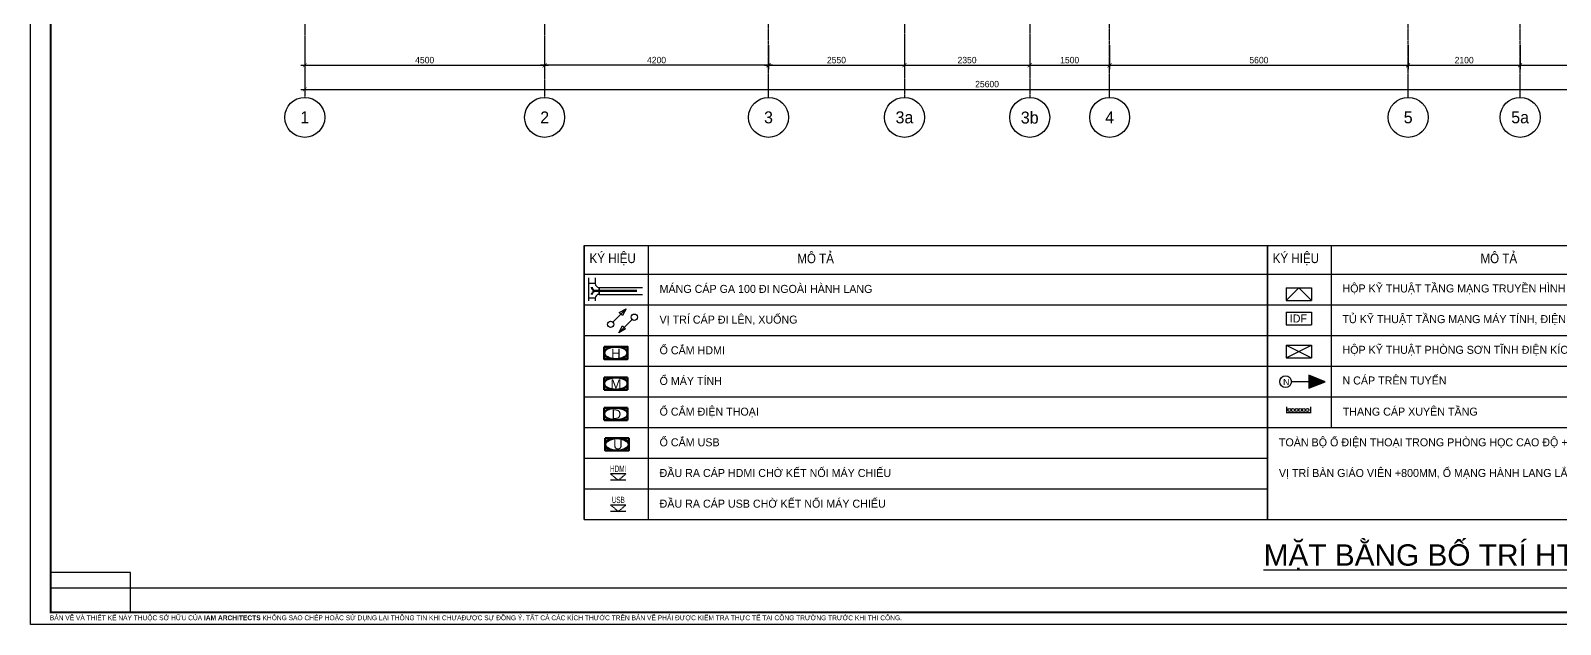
# Model space of a CAD drawing. Header units: inches. Extents: x 1721084 to 1854744, y 225101 to 488646.
# Drawn here: x 1721084 to 1749783, y 225101 to 236226 of the extents above; entities that cross this region are included whole.
import ezdxf
from ezdxf.enums import TextEntityAlignment as Align

# ---------------------------------------------------------------- set-up
doc = ezdxf.new("R2010")
doc.units = ezdxf.units.IN
doc.header["$MEASUREMENT"] = 0
for name, pattern in [('DASHED', [19.05, 12.7, -6.35]), ('X-PL-T5$0$X-GRID-TYPICAL$0$CENTER2', [1.125, 0.75, -0.125, 0.125, -0.125]), ('XR-EX-P-03$0$HIDDEN', [9.525, 6.35, -3.175])]:
    doc.linetypes.add(name, pattern=pattern)
for name, color, linetype in [('0-Khungten', 255, 'Continuous'), ('3', 50, 'Continuous'), ('A-ANNO-DIM 100', 252, 'Continuous'), ('Duong Day', 1, 'Continuous'), ('I.A.M TITLEBLOCK - A2 -H$0$A-TBLK-TEXT', 250, 'Continuous'), ('mang', 5, 'Continuous'), ('PCCC', 11, 'Continuous'), ('PN', 2, 'Continuous'), ('SYMBOL', 1, 'Continuous'), ('TBD', 2, 'Continuous'), ('TEXT', 9, 'Continuous'), ('X-PL-T5$0$A-XREF', 250, 'Continuous'), ('X-PL-T5$0$X-GRID-TYPICAL$0$A-ANNO-DIM 75', 250, 'Continuous'), ('X-PL-T5$0$X-GRID-TYPICAL$0$A-GRID', 250, 'X-PL-T5$0$X-GRID-TYPICAL$0$CENTER2'), ('X-PL-T5$0$X-GRID-TYPICAL$0$A-GRID-SYMB', 250, 'Continuous'), ('Xref$0$noi that13-5-2008$0$ID-FURN-ROOM-N', 6, 'Continuous')]:
    doc.layers.add(name, color=color, linetype=linetype)
for name, color, linetype, lineweight in [('TTLL', 252, 'DASHED', 50), ('XR-EX-P-03$0$OAP040__', 4, 'Continuous', 25), ('XR-EX-P-03$0$OAP6444_COM_E', 30, 'Continuous', 25)]:
    doc.layers.add(name, color=color, linetype=linetype, lineweight=lineweight)
doc.styles.add('ARIAL', font='arial.ttf')
doc.styles.add('I.A.M TITLEBLOCK - A2 -H$0$TITLE BLOCK', font='arial.ttf')
doc.styles.add('TEXT1', font='vharial.ttf', dxfattribs={"width": 0.85, "height": 200})
doc.styles.add('VNCC-text khungdam', font='vhblack.ttf')
doc.styles.add('VNCC-VnAvantH', font='vhavan.ttf')
doc.styles.add('X-PL-T5$0$X-GRID-TYPICAL$0$HDUNGARC', font='vn_vni.shx')
doc.styles.add('X-PL-T5$0$X-GRID-TYPICAL$0$SYMBTEXT', font='VAVON_.TTF')
doc.styles.add('XR-EX-P-03$0$Standard', font='arial.ttf')
doc.styles.add('XR-EX-P-03$0$Vn-Vni', font='vn_vni.shx', dxfattribs={"width": 0.75})
doc.styles.add('Xref$0$noi that13-5-2008$0$Arial', font='arial.ttf')
doc.dimstyles.new('X-PL-T5$0$X-GRID-TYPICAL$0$DIM-75', dxfattribs={"dimscale": 75, "dimtxt": 1.6, "dimasz": 1, "dimexe": 1, "dimexo": 1, "dimgap": 0.5, "dimtad": 1, "dimdec": 0, "dimzin": 0, "dimdsep": 46, "dimtxsty": 'X-PL-T5$0$X-GRID-TYPICAL$0$HDUNGARC', "dimblk": 'X-PL-T5$0$X-GRID-TYPICAL$0$_ArchTick', "dimcen": 2, "dimdle": 1, "dimclrd": 256, "dimclre": 9, "dimclrt": 3, "dimadec": 0, "dimazin": 0, "dimtfac": 1, "dimtdec": 0, "dimtix": 1, "dimtmove": 2, "dimatfit": 2, "dimfxl": 1, "dimtolj": 1, "dimtzin": 0, "dimarcsym": 2})

# ---------------------------------------------------------------- blocks, each defined once
blk = doc.blocks.new('X-PL-T5$0$X-GRID-TYPICAL$0$SYMB-GRID')
blk.add_circle((0, 0), 5)
at = {"color": 2, "style": 'X-PL-T5$0$X-GRID-TYPICAL$0$SYMBTEXT', "flags": 4}
blk.add_attdef('NUM', text='', height=3, dxfattribs=at).set_placement((0, 0), align=Align.MIDDLE)
blk = doc.blocks.new('X-PL-T5$0$X-GRID-TYPICAL$0$_ArchTick')
at = {"color": 0, "linetype": 'ByBlock', "const_width": 0.15}
blk.add_lwpolyline([(-0.5, -0.48), (0.5, 0.52)], dxfattribs=at)
blk = doc.blocks.new('*D528')
at = {"layer": 'Defpoints', "color": 0, "transparency": 16777216}
for p in [(0, -2600), (4500, -2600), (4500, -3050)]:
    blk.add_point(p, dxfattribs=at)
at = {"layer": 'X-PL-T5$0$X-GRID-TYPICAL$0$A-ANNO-DIM 75', "color": 9, "lineweight": -2, "transparency": 16777216}
for p, q in [((0, -2675), (0, -3125)), ((4500, -2675), (4500, -3125))]:
    blk.add_line(p, q, dxfattribs=at)
at = {"layer": 'X-PL-T5$0$X-GRID-TYPICAL$0$A-ANNO-DIM 75', "lineweight": -2, "transparency": 16777216}
blk.add_line((-75, -3050), (4575, -3050), dxfattribs=at)
at = {"layer": 'X-PL-T5$0$X-GRID-TYPICAL$0$A-ANNO-DIM 75', "lineweight": -2, "transparency": 16777216, "xscale": 75, "yscale": 75, "zscale": 75, "rotation": 180}
blk.add_blockref('X-PL-T5$0$X-GRID-TYPICAL$0$_ArchTick', (0, -3050), dxfattribs=at)
at = {"layer": 'X-PL-T5$0$X-GRID-TYPICAL$0$A-ANNO-DIM 75', "lineweight": -2, "transparency": 16777216, "xscale": 75, "yscale": 75, "zscale": 75}
blk.add_blockref('X-PL-T5$0$X-GRID-TYPICAL$0$_ArchTick', (4500, -3050), dxfattribs=at)
at = {"layer": 'X-PL-T5$0$X-GRID-TYPICAL$0$A-ANNO-DIM 75', "color": 3, "transparency": 16777216, "insert": (2250, -2952.5), "char_height": 120, "attachment_point": 5, "style": 'X-PL-T5$0$X-GRID-TYPICAL$0$HDUNGARC'}
blk.add_mtext('\\A1;4500', dxfattribs=at)
blk = doc.blocks.new('*D529')
at = {"layer": 'Defpoints', "color": 0, "transparency": 16777216}
for p in [(8700, -2600), (11250, -2600), (11250, -3050)]:
    blk.add_point(p, dxfattribs=at)
at = {"layer": 'X-PL-T5$0$X-GRID-TYPICAL$0$A-ANNO-DIM 75', "color": 9, "lineweight": -2, "transparency": 16777216}
for p, q in [((8700, -2675), (8700, -3125)), ((11250, -2675), (11250, -3125))]:
    blk.add_line(p, q, dxfattribs=at)
at = {"layer": 'X-PL-T5$0$X-GRID-TYPICAL$0$A-ANNO-DIM 75', "lineweight": -2, "transparency": 16777216}
blk.add_line((8625, -3050), (11325, -3050), dxfattribs=at)
at = {"layer": 'X-PL-T5$0$X-GRID-TYPICAL$0$A-ANNO-DIM 75', "lineweight": -2, "transparency": 16777216, "xscale": 75, "yscale": 75, "zscale": 75, "rotation": 180}
blk.add_blockref('X-PL-T5$0$X-GRID-TYPICAL$0$_ArchTick', (8700, -3050), dxfattribs=at)
at = {"layer": 'X-PL-T5$0$X-GRID-TYPICAL$0$A-ANNO-DIM 75', "lineweight": -2, "transparency": 16777216, "xscale": 75, "yscale": 75, "zscale": 75}
blk.add_blockref('X-PL-T5$0$X-GRID-TYPICAL$0$_ArchTick', (11250, -3050), dxfattribs=at)
at = {"layer": 'X-PL-T5$0$X-GRID-TYPICAL$0$A-ANNO-DIM 75', "color": 3, "transparency": 16777216, "insert": (9975, -2952.5), "char_height": 120, "attachment_point": 5, "style": 'X-PL-T5$0$X-GRID-TYPICAL$0$HDUNGARC'}
blk.add_mtext('\\A1;2550', dxfattribs=at)
blk = doc.blocks.new('*D530')
at = {"layer": 'Defpoints', "color": 0, "transparency": 16777216}
for p in [(15100, -2600), (20700, -2600), (20700, -3050)]:
    blk.add_point(p, dxfattribs=at)
at = {"layer": 'X-PL-T5$0$X-GRID-TYPICAL$0$A-ANNO-DIM 75', "color": 9, "lineweight": -2, "transparency": 16777216}
for p, q in [((15100, -2675), (15100, -3125)), ((20700, -2675), (20700, -3125))]:
    blk.add_line(p, q, dxfattribs=at)
at = {"layer": 'X-PL-T5$0$X-GRID-TYPICAL$0$A-ANNO-DIM 75', "lineweight": -2, "transparency": 16777216}
blk.add_line((15025, -3050), (20775, -3050), dxfattribs=at)
at = {"layer": 'X-PL-T5$0$X-GRID-TYPICAL$0$A-ANNO-DIM 75', "lineweight": -2, "transparency": 16777216, "xscale": 75, "yscale": 75, "zscale": 75, "rotation": 180}
blk.add_blockref('X-PL-T5$0$X-GRID-TYPICAL$0$_ArchTick', (15100, -3050), dxfattribs=at)
at = {"layer": 'X-PL-T5$0$X-GRID-TYPICAL$0$A-ANNO-DIM 75', "lineweight": -2, "transparency": 16777216, "xscale": 75, "yscale": 75, "zscale": 75}
blk.add_blockref('X-PL-T5$0$X-GRID-TYPICAL$0$_ArchTick', (20700, -3050), dxfattribs=at)
at = {"layer": 'X-PL-T5$0$X-GRID-TYPICAL$0$A-ANNO-DIM 75', "color": 3, "transparency": 16777216, "insert": (17900, -2952.5), "char_height": 120, "attachment_point": 5, "style": 'X-PL-T5$0$X-GRID-TYPICAL$0$HDUNGARC'}
blk.add_mtext('\\A1;5600', dxfattribs=at)
blk = doc.blocks.new('*D531')
at = {"layer": 'Defpoints', "color": 0, "transparency": 16777216}
for p in [(20700, -2600), (22800, -2600), (22800, -3050)]:
    blk.add_point(p, dxfattribs=at)
at = {"layer": 'X-PL-T5$0$X-GRID-TYPICAL$0$A-ANNO-DIM 75', "color": 9, "lineweight": -2, "transparency": 16777216}
for p, q in [((20700, -2675), (20700, -3125)), ((22800, -2675), (22800, -3125))]:
    blk.add_line(p, q, dxfattribs=at)
at = {"layer": 'X-PL-T5$0$X-GRID-TYPICAL$0$A-ANNO-DIM 75', "lineweight": -2, "transparency": 16777216}
blk.add_line((20625, -3050), (22875, -3050), dxfattribs=at)
at = {"layer": 'X-PL-T5$0$X-GRID-TYPICAL$0$A-ANNO-DIM 75', "lineweight": -2, "transparency": 16777216, "xscale": 75, "yscale": 75, "zscale": 75, "rotation": 180}
blk.add_blockref('X-PL-T5$0$X-GRID-TYPICAL$0$_ArchTick', (20700, -3050), dxfattribs=at)
at = {"layer": 'X-PL-T5$0$X-GRID-TYPICAL$0$A-ANNO-DIM 75', "lineweight": -2, "transparency": 16777216, "xscale": 75, "yscale": 75, "zscale": 75}
blk.add_blockref('X-PL-T5$0$X-GRID-TYPICAL$0$_ArchTick', (22800, -3050), dxfattribs=at)
at = {"layer": 'X-PL-T5$0$X-GRID-TYPICAL$0$A-ANNO-DIM 75', "color": 3, "transparency": 16777216, "insert": (21750, -2953), "char_height": 120, "attachment_point": 5, "style": 'X-PL-T5$0$X-GRID-TYPICAL$0$HDUNGARC'}
blk.add_mtext('\\A1;2100', dxfattribs=at)
blk = doc.blocks.new('*D532')
at = {"layer": 'Defpoints', "color": 0, "transparency": 16777216}
for p in [(0, -2600), (25600, -2600), (25600, -3500)]:
    blk.add_point(p, dxfattribs=at)
at = {"layer": 'X-PL-T5$0$X-GRID-TYPICAL$0$A-ANNO-DIM 75', "color": 9, "lineweight": -2, "transparency": 16777216}
for p, q in [((0, -2675), (0, -3575)), ((25600, -2675), (25600, -3575))]:
    blk.add_line(p, q, dxfattribs=at)
at = {"layer": 'X-PL-T5$0$X-GRID-TYPICAL$0$A-ANNO-DIM 75', "lineweight": -2, "transparency": 16777216}
blk.add_line((-75, -3500), (25675, -3500), dxfattribs=at)
at = {"layer": 'X-PL-T5$0$X-GRID-TYPICAL$0$A-ANNO-DIM 75', "lineweight": -2, "transparency": 16777216, "xscale": 75, "yscale": 75, "zscale": 75, "rotation": 180}
blk.add_blockref('X-PL-T5$0$X-GRID-TYPICAL$0$_ArchTick', (0, -3500), dxfattribs=at)
at = {"layer": 'X-PL-T5$0$X-GRID-TYPICAL$0$A-ANNO-DIM 75', "lineweight": -2, "transparency": 16777216, "xscale": 75, "yscale": 75, "zscale": 75}
blk.add_blockref('X-PL-T5$0$X-GRID-TYPICAL$0$_ArchTick', (25600, -3500), dxfattribs=at)
at = {"layer": 'X-PL-T5$0$X-GRID-TYPICAL$0$A-ANNO-DIM 75', "color": 3, "transparency": 16777216, "insert": (12800, -3402.5), "char_height": 120, "attachment_point": 5, "style": 'X-PL-T5$0$X-GRID-TYPICAL$0$HDUNGARC'}
blk.add_mtext('\\A1;25600', dxfattribs=at)
blk = doc.blocks.new('*D542')
at = {"layer": 'Defpoints', "color": 0, "transparency": 16777216}
for p in [(4500, -2600), (8700, -2600), (4500, -3050)]:
    blk.add_point(p, dxfattribs=at)
at = {"layer": 'X-PL-T5$0$X-GRID-TYPICAL$0$A-ANNO-DIM 75', "color": 9, "lineweight": -2, "transparency": 16777216}
for p, q in [((4500, -2675), (4500, -3125)), ((8700, -2675), (8700, -3125))]:
    blk.add_line(p, q, dxfattribs=at)
at = {"layer": 'X-PL-T5$0$X-GRID-TYPICAL$0$A-ANNO-DIM 75', "lineweight": -2, "transparency": 16777216}
blk.add_line((8775, -3050), (4425, -3050), dxfattribs=at)
at = {"layer": 'X-PL-T5$0$X-GRID-TYPICAL$0$A-ANNO-DIM 75', "lineweight": -2, "transparency": 16777216, "xscale": 75, "yscale": 75, "zscale": 75, "rotation": 180}
blk.add_blockref('X-PL-T5$0$X-GRID-TYPICAL$0$_ArchTick', (4500, -3050), dxfattribs=at)
at = {"layer": 'X-PL-T5$0$X-GRID-TYPICAL$0$A-ANNO-DIM 75', "lineweight": -2, "transparency": 16777216, "xscale": 75, "yscale": 75, "zscale": 75}
blk.add_blockref('X-PL-T5$0$X-GRID-TYPICAL$0$_ArchTick', (8700, -3050), dxfattribs=at)
at = {"layer": 'X-PL-T5$0$X-GRID-TYPICAL$0$A-ANNO-DIM 75', "color": 3, "transparency": 16777216, "insert": (6600, -2952.5), "char_height": 120, "attachment_point": 5, "style": 'X-PL-T5$0$X-GRID-TYPICAL$0$HDUNGARC'}
blk.add_mtext('\\A1;4200', dxfattribs=at)
blk = doc.blocks.new('*D521')
at = {"layer": 'Defpoints', "color": 0, "transparency": 16777216}
for p in [(22800, -2600), (25600, -2600), (25600, -3050)]:
    blk.add_point(p, dxfattribs=at)
at = {"layer": 'X-PL-T5$0$X-GRID-TYPICAL$0$A-ANNO-DIM 75', "color": 9, "lineweight": -2, "transparency": 16777216}
for p, q in [((22800, -2675), (22800, -3125)), ((25600, -2675), (25600, -3125))]:
    blk.add_line(p, q, dxfattribs=at)
at = {"layer": 'X-PL-T5$0$X-GRID-TYPICAL$0$A-ANNO-DIM 75', "lineweight": -2, "transparency": 16777216}
blk.add_line((22725, -3050), (25675, -3050), dxfattribs=at)
at = {"layer": 'X-PL-T5$0$X-GRID-TYPICAL$0$A-ANNO-DIM 75', "lineweight": -2, "transparency": 16777216, "xscale": 75, "yscale": 75, "zscale": 75, "rotation": 180}
blk.add_blockref('X-PL-T5$0$X-GRID-TYPICAL$0$_ArchTick', (22800, -3050), dxfattribs=at)
at = {"layer": 'X-PL-T5$0$X-GRID-TYPICAL$0$A-ANNO-DIM 75', "lineweight": -2, "transparency": 16777216, "xscale": 75, "yscale": 75, "zscale": 75}
blk.add_blockref('X-PL-T5$0$X-GRID-TYPICAL$0$_ArchTick', (25600, -3050), dxfattribs=at)
at = {"layer": 'X-PL-T5$0$X-GRID-TYPICAL$0$A-ANNO-DIM 75', "color": 3, "transparency": 16777216, "insert": (24200, -2953), "char_height": 120, "attachment_point": 5, "style": 'X-PL-T5$0$X-GRID-TYPICAL$0$HDUNGARC'}
blk.add_mtext('\\A1;2800', dxfattribs=at)
blk = doc.blocks.new('*D544')
at = {"layer": 'Defpoints', "color": 0, "transparency": 16777216}
for p in [(11250, -2600), (13600, -2600), (13600, -3050)]:
    blk.add_point(p, dxfattribs=at)
at = {"layer": 'X-PL-T5$0$X-GRID-TYPICAL$0$A-ANNO-DIM 75', "color": 9, "lineweight": -2, "transparency": 16777216}
for p, q in [((11250, -2675), (11250, -3125)), ((13600, -2675), (13600, -3125))]:
    blk.add_line(p, q, dxfattribs=at)
at = {"layer": 'X-PL-T5$0$X-GRID-TYPICAL$0$A-ANNO-DIM 75', "lineweight": -2, "transparency": 16777216}
blk.add_line((11175, -3050), (13675, -3050), dxfattribs=at)
at = {"layer": 'X-PL-T5$0$X-GRID-TYPICAL$0$A-ANNO-DIM 75', "lineweight": -2, "transparency": 16777216, "xscale": 75, "yscale": 75, "zscale": 75, "rotation": 180}
blk.add_blockref('X-PL-T5$0$X-GRID-TYPICAL$0$_ArchTick', (11250, -3050), dxfattribs=at)
at = {"layer": 'X-PL-T5$0$X-GRID-TYPICAL$0$A-ANNO-DIM 75', "lineweight": -2, "transparency": 16777216, "xscale": 75, "yscale": 75, "zscale": 75}
blk.add_blockref('X-PL-T5$0$X-GRID-TYPICAL$0$_ArchTick', (13600, -3050), dxfattribs=at)
at = {"layer": 'X-PL-T5$0$X-GRID-TYPICAL$0$A-ANNO-DIM 75', "color": 3, "transparency": 16777216, "insert": (12425, -2952.5), "char_height": 120, "attachment_point": 5, "style": 'X-PL-T5$0$X-GRID-TYPICAL$0$HDUNGARC'}
blk.add_mtext('\\A1;2350', dxfattribs=at)
blk = doc.blocks.new('*D545')
at = {"layer": 'Defpoints', "color": 0, "transparency": 16777216}
for p in [(13600, -2600), (15100, -2600), (15100, -3050)]:
    blk.add_point(p, dxfattribs=at)
at = {"layer": 'X-PL-T5$0$X-GRID-TYPICAL$0$A-ANNO-DIM 75', "color": 9, "lineweight": -2, "transparency": 16777216}
for p, q in [((13600, -2675), (13600, -3125)), ((15100, -2675), (15100, -3125))]:
    blk.add_line(p, q, dxfattribs=at)
at = {"layer": 'X-PL-T5$0$X-GRID-TYPICAL$0$A-ANNO-DIM 75', "lineweight": -2, "transparency": 16777216}
blk.add_line((13525, -3050), (15175, -3050), dxfattribs=at)
at = {"layer": 'X-PL-T5$0$X-GRID-TYPICAL$0$A-ANNO-DIM 75', "lineweight": -2, "transparency": 16777216, "xscale": 75, "yscale": 75, "zscale": 75, "rotation": 180}
blk.add_blockref('X-PL-T5$0$X-GRID-TYPICAL$0$_ArchTick', (13600, -3050), dxfattribs=at)
at = {"layer": 'X-PL-T5$0$X-GRID-TYPICAL$0$A-ANNO-DIM 75', "lineweight": -2, "transparency": 16777216, "xscale": 75, "yscale": 75, "zscale": 75}
blk.add_blockref('X-PL-T5$0$X-GRID-TYPICAL$0$_ArchTick', (15100, -3050), dxfattribs=at)
at = {"layer": 'X-PL-T5$0$X-GRID-TYPICAL$0$A-ANNO-DIM 75', "color": 3, "transparency": 16777216, "insert": (14350, -2952.5), "char_height": 120, "attachment_point": 5, "style": 'X-PL-T5$0$X-GRID-TYPICAL$0$HDUNGARC'}
blk.add_mtext('\\A1;1500', dxfattribs=at)
blk = doc.blocks.new('I.A.M TITLEBLOCK - A2 -H')
at = {"const_width": 0.5}
blk.add_lwpolyline([(5, 3), (592, 3), (590, 417), (5, 417)], close=True, dxfattribs=at)
at = {"layer": 'Defpoints'}
blk.add_lwpolyline([(0, 420), (594, 420), (594, 0), (0, 0)], close=True, dxfattribs=at)
at = {"layer": 'Defpoints', "color": 8}
blk.add_lwpolyline([(5, 3), (25, 3), (25, 13), (5, 13)], close=True, dxfattribs=at)
at = {"layer": 'I.A.M TITLEBLOCK - A2 -H$0$A-TBLK-TEXT', "color": 2, "lineweight": 0, "insert": (4.81, 2.24), "char_height": 1.2, "width": 216.8663, "attachment_point": 1, "style": 'I.A.M TITLEBLOCK - A2 -H$0$TITLE BLOCK'}
blk.add_mtext('\\pt1.8;{\\fVNI-Avo|b0|i0|c0|p2;BAÛN VEÕ VAØ THIEÁT KEÁ NAØY THUOÄC SÔÛ HÖÕU CUÛA \\fVNI-Avo|b1|i0|c0|p2;IAM ARCHITECTS\\fVNI-Avo|b0|i0|c0|p2; KHOÂNG SAO CHEÙP HOAËC SÖÛ DUÏNG LAÏI THOÂNG TIN KHI CHÖAÑÖÔÏC SÖÏ ÑOÀNG YÙ. TAÁT CAÛ CAÙC KÍCH THÖÔÙC TREÂN BAÛN VEÕ PHAÛI ÑÖÔÏC KIEÅM TRA THÖÏC TEÁ TAÏI COÂNG TRÖÔØNG TRÖÔÙC KHI THI COÂNG.}', dxfattribs=at)
blk = doc.blocks.new('O MANG')
at = {"layer": 'TTLL', "color": 2, "linetype": 'ByBlock', "ltscale": 250}
blk.add_lwpolyline([(-192676, 105212), (-192091, 105212), (-192091, 104905), (-192676, 104905)], close=True, dxfattribs=at)
at = {"layer": 'TTLL', "color": 7, "linetype": 'ByBlock', "ltscale": 250}
blk.add_ellipse((-192383, 105059), major_axis=(-293, 0), ratio=0.525838, dxfattribs=at)
at = {"layer": 'Xref$0$noi that13-5-2008$0$ID-FURN-ROOM-N', "insert": (-192611, 104931), "char_height": 236.4, "width": 579.73, "attachment_point": 7, "style": 'Xref$0$noi that13-5-2008$0$Arial'}
blk.add_mtext(' M', dxfattribs=at)
blk = doc.blocks.new('O DIEN THOAI')
at = {"layer": 'TTLL', "color": 2, "linetype": 'ByBlock', "ltscale": 250}
blk.add_lwpolyline([(-192674, 104452), (-192089, 104452), (-192089, 104145), (-192674, 104145)], close=True, dxfattribs=at)
at = {"layer": 'TTLL', "color": 7, "linetype": 'ByBlock', "ltscale": 250}
blk.add_ellipse((-192382, 104299), major_axis=(-293, 0), ratio=0.525838, dxfattribs=at)
at = {"layer": 'Xref$0$noi that13-5-2008$0$ID-FURN-ROOM-N', "insert": (-192581, 104176), "char_height": 236.4, "width": 579.73, "attachment_point": 7, "style": 'Xref$0$noi that13-5-2008$0$Arial'}
blk.add_mtext(' D', dxfattribs=at)
blk = doc.blocks.new('SDGDFSGF')
at = {"layer": 'SYMBOL', "color": 1}
for p, q in [((-192312, 106329), (-191979, 106661)), ((-192312, 106329), (-191979, 106661)), ((-192312, 106329), (-192218, 106501)), ((-192312, 106329), (-192218, 106501)), ((-192139, 106423), (-192312, 106329)), ((-192139, 106423), (-192312, 106329)), ((-192218, 106501), (-192139, 106423)), ((-192218, 106501), (-192139, 106423))]:
    blk.add_line(p, q, dxfattribs=at)
at = {"layer": 'SYMBOL', "color": 1, "linetype": 'Continuous'}
blk.add_circle((-191924, 106717), 78.4, dxfattribs=at)
blk.add_circle((-191924, 106717), 78.4, dxfattribs=at)
blk = doc.blocks.new('05-A')
at = {"layer": '3'}
blk.add_hatch(color=3, dxfattribs=at).paths.add_polyline_path([(-259, 102), (-259, -102), (0, 0)])
at = {"layer": '3', "color": 3}
blk.add_lwpolyline([(0, 0), (-259, 102), (-259, -102)], close=True, dxfattribs=at)
blk = doc.blocks.new('LR')
at = {"layer": 'TTLL'}
blk.add_blockref('05-A', (0, 0), dxfattribs=at)
blk = doc.blocks.new('XR-EX-P-03$0$TEL')
at = {"linetype": 'XR-EX-P-03$0$HIDDEN'}
for p, q in [((5405, 19800), (5315, 19875)), ((5495, 19875), (5405, 19800))]:
    blk.add_line(p, q, dxfattribs=at)
at = {"color": 0}
for points in [[(5315, 19875), (5495, 19875)], [(5315, 19800), (5495, 19800)]]:
    blk.add_lwpolyline(points, dxfattribs=at)
at = {"style": 'XR-EX-P-03$0$Standard', "width": 0.8}
blk.add_attdef('1', text='', height=150, dxfattribs=at).set_placement((5405, 19900), align=Align.BOTTOM_CENTER)
blk = doc.blocks.new('*U681')
at = {"layer": 'XR-EX-P-03$0$OAP6444_COM_E', "xscale": 1.333333333333333, "yscale": 1.333333333333333, "zscale": 1.333333333333333}
blk.add_blockref('XR-EX-P-03$0$TEL', (-7207, -26400), dxfattribs=at)
at = {"layer": 'XR-EX-P-03$0$OAP040__', "style": 'XR-EX-P-03$0$Vn-Vni', "width": 0.75}
blk.add_attdef('N_1', text='', height=200, dxfattribs=at).set_placement((0, 100), align=Align.BOTTOM_CENTER)
blk = doc.blocks.new('X-PL-T5$0$X-GRID-TYPICAL')
at = {"layer": 'X-PL-T5$0$X-GRID-TYPICAL$0$A-GRID', "ltscale": 8}
for p, q in [((0, 14420), (0, -3650)), ((4500, 14420), (4500, -3650)), ((8700, -3650), (8700, 14420)), ((15100, -3650), (15100, 14420)), ((20700, -3650), (20700, 14420)), ((22800, -3650), (22800, 4500))]:
    blk.add_line(p, q, dxfattribs=at)
for points in [[(11250, 4500), (11250, -3650)], [(13600, 4500), (13600, -3650)]]:
    blk.add_lwpolyline(points, dxfattribs=at)
at = {"layer": 'X-PL-T5$0$X-GRID-TYPICAL$0$A-GRID-SYMB'}
ref = blk.add_blockref('X-PL-T5$0$X-GRID-TYPICAL$0$SYMB-GRID', (0, -4025), dxfattribs=dict(at, xscale=75, yscale=75, zscale=75))
ref.add_attrib('NUM', '1', dxfattribs={"layer": '0', "color": 2, "height": 225, "style": 'X-PL-T5$0$X-GRID-TYPICAL$0$SYMBTEXT'}).set_placement((0, -4025), align=Align.MIDDLE)
ref = blk.add_blockref('X-PL-T5$0$X-GRID-TYPICAL$0$SYMB-GRID', (4500, -4025), dxfattribs=dict(at, xscale=75, yscale=75, zscale=75))
ref.add_attrib('NUM', '2', dxfattribs={"layer": '0', "color": 2, "height": 225, "style": 'X-PL-T5$0$X-GRID-TYPICAL$0$SYMBTEXT'}).set_placement((4500, -4025), align=Align.MIDDLE)
ref = blk.add_blockref('X-PL-T5$0$X-GRID-TYPICAL$0$SYMB-GRID', (8700, -4025), dxfattribs=dict(at, xscale=75, yscale=75, zscale=75))
ref.add_attrib('NUM', '3', dxfattribs={"layer": '0', "color": 2, "height": 225, "style": 'X-PL-T5$0$X-GRID-TYPICAL$0$SYMBTEXT'}).set_placement((8700, -4025), align=Align.MIDDLE)
ref = blk.add_blockref('X-PL-T5$0$X-GRID-TYPICAL$0$SYMB-GRID', (11250, -4025), dxfattribs=dict(at, xscale=75, yscale=75, zscale=75))
ref.add_attrib('NUM', '3a', dxfattribs={"layer": '0', "color": 2, "height": 225, "style": 'X-PL-T5$0$X-GRID-TYPICAL$0$SYMBTEXT'}).set_placement((11250, -4025), align=Align.MIDDLE)
ref = blk.add_blockref('X-PL-T5$0$X-GRID-TYPICAL$0$SYMB-GRID', (13600, -4025), dxfattribs=dict(at, xscale=75, yscale=75, zscale=75))
ref.add_attrib('NUM', '3b', dxfattribs={"layer": '0', "color": 2, "height": 225, "style": 'X-PL-T5$0$X-GRID-TYPICAL$0$SYMBTEXT'}).set_placement((13600, -4025), align=Align.MIDDLE)
ref = blk.add_blockref('X-PL-T5$0$X-GRID-TYPICAL$0$SYMB-GRID', (15100, -4025), dxfattribs=dict(at, xscale=75, yscale=75, zscale=75))
ref.add_attrib('NUM', '4', dxfattribs={"layer": '0', "color": 2, "height": 225, "style": 'X-PL-T5$0$X-GRID-TYPICAL$0$SYMBTEXT'}).set_placement((15100, -4025), align=Align.MIDDLE)
ref = blk.add_blockref('X-PL-T5$0$X-GRID-TYPICAL$0$SYMB-GRID', (20700, -4025), dxfattribs=dict(at, xscale=75, yscale=75, zscale=75))
ref.add_attrib('NUM', '5', dxfattribs={"layer": '0', "color": 2, "height": 225, "style": 'X-PL-T5$0$X-GRID-TYPICAL$0$SYMBTEXT'}).set_placement((20700, -4025), align=Align.MIDDLE)
ref = blk.add_blockref('X-PL-T5$0$X-GRID-TYPICAL$0$SYMB-GRID', (22800, -4025), dxfattribs=dict(at, xscale=75, yscale=75, zscale=75))
ref.add_attrib('NUM', '5a', dxfattribs={"layer": '0', "color": 2, "height": 225, "style": 'X-PL-T5$0$X-GRID-TYPICAL$0$SYMBTEXT'}).set_placement((22800, -4025), align=Align.MIDDLE)
at = {"layer": 'X-PL-T5$0$X-GRID-TYPICAL$0$A-ANNO-DIM 75'}
for base, p1, p2, picture, middle in [((4500, -3050), (0, -2600), (4500, -2600), '*D528', (2250, -2952.5)), ((25600, -3500), (0, -2600), (25600, -2600), '*D532', (12800, -3402.5)), ((11250, -3050), (8700, -2600), (11250, -2600), '*D529', (9975, -2952.5)), ((13600, -3050), (11250, -2600), (13600, -2600), '*D544', (12425, -2952.5)), ((15100, -3050), (13600, -2600), (15100, -2600), '*D545', (14350, -2952.5)), ((20700, -3050), (15100, -2600), (20700, -2600), '*D530', (17900, -2952.5)), ((22800, -3050), (20700, -2600), (22800, -2600), '*D531', (21750, -2952.5)), ((25600, -3050), (22800, -2600), (25600, -2600), '*D521', (24200, -2952.5))]:
    dim = blk.add_linear_dim(base=base, p1=p1, p2=p2, dimstyle='X-PL-T5$0$X-GRID-TYPICAL$0$DIM-75', dxfattribs=at)
    dim.commit()
    dim.dimension.update_dxf_attribs({"geometry": picture, "text_midpoint": middle})
dim = blk.add_linear_dim(base=(4500, -3050), p1=(8700, -2600), p2=(4500, -2600), angle=180, dimstyle='X-PL-T5$0$X-GRID-TYPICAL$0$DIM-75', dxfattribs=at)
dim.commit()
dim.dimension.update_dxf_attribs({"geometry": '*D542', "text_midpoint": (6600, -2952.5)})
blk = doc.blocks.new('X-PL-T5$0$X-PL-T5')
at = {"layer": 'Defpoints', "color": 5}
blk.add_lwpolyline([(34318, -12850), (-4757, -12850), (-4757, 17750), (34318, 17750)], close=True, dxfattribs=at)
blk.add_blockref('X-PL-T5$0$X-GRID-TYPICAL', (0, 0))
blk = doc.blocks.new('X-PL-T5')
at = {"layer": 'X-PL-T5$0$A-XREF'}
blk.add_blockref('X-PL-T5$0$X-PL-T5', (0, 0), dxfattribs=at)

msp = doc.modelspace()

# ---------------------------------------------------------------- block references
msp.add_blockref('X-PL-T5', (1726226.7, 238626.4))

# ---------------------------------------------------------------- next in the draw order: linework, layer by layer
for centre in [(1744698.5, 229118.2), (1744698.5, 229118.2), (1744766, 229118.2), (1744766, 229118.2), (1744833.5, 229118.2), (1744833.5, 229118.2), (1744901, 229118.2), (1744901, 229118.2), (1744968.5, 229118.2), (1744968.5, 229118.2), (1745036, 229118.2), (1745036, 229118.2)]:
    msp.add_circle(centre, 28.1)
at = {"layer": '3', "linetype": 'Continuous'}
msp.add_line((1745369.5, 229648.7), (1744736.1, 229648.7), dxfattribs=at)
at = {"layer": 'mang'}
for p, q in [((1731547.1, 231594.3), (1731547.1, 231162.7)), ((1731676.5, 231486.4), (1731547.1, 231486.4)), ((1731676.5, 231594.3), (1731676.5, 231486.4)), ((1731748.5, 231414.4), (1732563.1, 231414.4)), ((1731748.5, 231414.4), (1731748.5, 231285)), ((1731676.5, 231213), (1731547.1, 231213)), ((1731676.5, 231213), (1731676.5, 231162.7)), ((1731748.5, 231285), (1732564.8, 231285))]:
    msp.add_line(p, q, dxfattribs=at)
for centre, start, end in [((1731748.5, 231486.4), 180, 270), ((1731748.5, 231213), 90, 180)]:
    msp.add_arc(centre, 71.9, start, end, dxfattribs=at)
at = {"layer": 'PCCC', "const_width": 22.5}
msp.add_lwpolyline([(1745097.5, 229179.8), (1745097.5, 229067.3), (1744647.5, 229067.3), (1744647.5, 229179.8)], dxfattribs=at)
msp.add_lwpolyline([(1745097.5, 229179.8), (1745097.5, 229067.3), (1744647.5, 229067.3), (1744647.5, 229179.8)], dxfattribs=at)
at = {"layer": 'PN', "color": 4, "linetype": 'Continuous'}
for p, q in [((1731676.5, 231350.1), (1731676.5, 231349.3)), ((1731748.5, 231285), (1731748.5, 231414.4))]:
    msp.add_line(p, q, dxfattribs=at)
at = {"layer": 'SYMBOL', "color": 2, "linetype": 'Continuous'}
for p, q in [((1744640.8, 231170.8), (1744875.9, 231405.8)), ((1744640.8, 231405.8), (1744640.8, 231170.8)), ((1744640.8, 231405.8), (1745111, 231405.8)), ((1744875.9, 231405.8), (1745111, 231170.8)), ((1745111, 231405.8), (1745111, 231170.8)), ((1744640.8, 231170.8), (1745111, 231170.8)), ((1744640.8, 230097.6), (1745111, 230332.6)), ((1744640.8, 230332.6), (1744640.8, 230097.6)), ((1744640.8, 230332.6), (1745111, 230332.6)), ((1744640.8, 230332.6), (1745111, 230097.6)), ((1745111, 230332.6), (1745111, 230097.6)), ((1744640.8, 230097.6), (1745111, 230097.6))]:
    msp.add_line(p, q, dxfattribs=at)
at = {"layer": 'SYMBOL', "color": 1}
for p, q in [((1732254.8, 231015.6), (1732005.5, 230766.3)), ((1732254.8, 231015.6), (1732005.5, 230766.3)), ((1732254.8, 231015.6), (1732005.5, 230766.3)), ((1732254.8, 231015.6), (1732005.5, 230766.3)), ((1732125.7, 230945.2), (1732254.8, 231015.6)), ((1732125.7, 230945.2), (1732254.8, 231015.6)), ((1732125.7, 230945.2), (1732254.8, 231015.6)), ((1732125.7, 230945.2), (1732254.8, 231015.6)), ((1732184.7, 230886.4), (1732125.7, 230945.2)), ((1732184.7, 230886.4), (1732125.7, 230945.2)), ((1732184.7, 230886.4), (1732125.7, 230945.2)), ((1732184.7, 230886.4), (1732125.7, 230945.2)), ((1732254.8, 231015.6), (1732184.7, 230886.4)), ((1732254.8, 231015.6), (1732184.7, 230886.4)), ((1732254.8, 231015.6), (1732184.7, 230886.4)), ((1732254.8, 231015.6), (1732184.7, 230886.4))]:
    msp.add_line(p, q, dxfattribs=at)
at = {"layer": 'SYMBOL', "color": 5, "linetype": 'Continuous'}
for p, q in [((1744640.8, 230948.5), (1745111, 230948.5)), ((1744640.8, 230948.5), (1744640.8, 230713.4)), ((1745111, 230948.5), (1745111, 230713.4)), ((1744640.8, 230713.4), (1745111, 230713.4))]:
    msp.add_line(p, q, dxfattribs=at)
at = {"layer": 'SYMBOL', "color": 1, "linetype": 'Continuous'}
msp.add_circle((1731963.9, 230724.7), 58.8, dxfattribs=at)
msp.add_circle((1731963.9, 230724.7), 58.8, dxfattribs=at)
msp.add_circle((1731963.9, 230724.7), 58.8, dxfattribs=at)
msp.add_circle((1731963.9, 230724.7), 58.8, dxfattribs=at)
at = {"layer": 'SYMBOL', "color": 1}
msp.add_solid([(1732222.7, 231349.7), (1732116.9, 231327.5), (1732116.9, 231371.9)], dxfattribs=at)
at = {"layer": 'TBD'}
msp.add_circle((1744627, 229648.7), 109.1, dxfattribs=at)
at = {"layer": 'TEXT', "color": 3}
for p, q in [((1731468.6, 232198), (1744148.3, 232198)), ((1731468.6, 232198), (1731468.6, 227064.4)), ((1731468.6, 232198), (1744285.1, 232198)), ((1731468.6, 227064.4), (1731468.6, 232198)), ((1732666, 232198), (1732666, 227064.4)), ((1744285.1, 232198), (1744285.1, 227064.4)), ((1744285.1, 232198), (1756964.7, 232198)), ((1744285.1, 232198), (1744285.1, 227064.4)), ((1744285.1, 232198), (1757101.5, 232198)), ((1744285.1, 227064.4), (1744285.1, 232198)), ((1745482.5, 232198), (1745482.5, 228789.1)), ((1731468.6, 231663.6), (1744285.1, 231663.6)), ((1731468.6, 231663.6), (1744285.1, 231663.6)), ((1731468.6, 231663.6), (1744285.1, 231663.6)), ((1731468.6, 231663.6), (1744285.1, 231663.6)), ((1744285.1, 231663.6), (1757101.5, 231663.6)), ((1744285.1, 231663.6), (1757101.5, 231663.6)), ((1744285.1, 231663.6), (1757101.5, 231663.6)), ((1744285.1, 231663.6), (1757101.5, 231663.6)), ((1731468.6, 231088.7), (1744285.1, 231088.7)), ((1731468.6, 231088.7), (1744285.1, 231088.7)), ((1744285.1, 231088.7), (1757101.5, 231088.7)), ((1744285.1, 231088.7), (1757101.5, 231088.7)), ((1731468.6, 230513.8), (1744285.1, 230513.8)), ((1744285.1, 230513.8), (1757101.5, 230513.8)), ((1731468.6, 229938.9), (1744285.1, 229938.9)), ((1744285.1, 229938.9), (1757101.5, 229938.9)), ((1731468.6, 229364), (1744285.1, 229364)), ((1744285.1, 229364), (1757101.5, 229364)), ((1731468.6, 228789.1), (1757101.5, 228789.1)), ((1731468.6, 228214.2), (1744285.1, 228214.2)), ((1731468.6, 228214.2), (1744285.1, 228214.2)), ((1731468.6, 227639.3), (1744285.1, 227639.3)), ((1731468.6, 227064.4), (1744285.1, 227064.4)), ((1744285.1, 227064.4), (1757101.5, 227064.4))]:
    msp.add_line(p, q, dxfattribs=at)
at = {"layer": 'TTLL'}
msp.add_line((1731683.7, 231349.7), (1732454.3, 231349.7), dxfattribs=at)
at = {"layer": 'TTLL', "color": 2, "linetype": 'ByBlock', "ltscale": 250}
for points in [[(1731843.5, 230302.8), (1732282.3, 230302.8), (1732282.3, 230072), (1731843.5, 230072)], [(1731865.1, 228587), (1732304, 228587), (1732304, 228356.3), (1731865.1, 228356.3)]]:
    msp.add_lwpolyline(points, close=True, dxfattribs=at)
at = {"layer": 'TTLL'}
for centre, start, end in [((1731683.7, 231421.6), 180, 270), ((1731683.7, 231277.8), 90, 180)]:
    msp.add_arc(centre, 71.9, start, end, dxfattribs=at)
at = {"layer": 'TTLL', "color": 7, "linetype": 'ByBlock', "ltscale": 250}
for centre in [(1732062.9, 230187.4), (1732084.6, 228471.7)]:
    msp.add_ellipse(centre, major_axis=(-219.4, 0), ratio=0.5258385, dxfattribs=at)

# ---------------------------------------------------------------- next in the draw order: block references
at = {"layer": '3', "linetype": 'Continuous', "xscale": 1.175373134250164, "yscale": 1.175373134250164, "zscale": 1.175373134250164}
msp.add_blockref('LR', (1745369.5, 229648.7), dxfattribs=at)
at = {"layer": 'A-ANNO-DIM 100', "xscale": 75, "yscale": 75, "zscale": 75}
msp.add_blockref('I.A.M TITLEBLOCK - A2 -H', (1721083.5, 225101), dxfattribs=at)
at = {"layer": 'TTLL', "xscale": 0.75, "yscale": 0.75, "zscale": 0.75}
for name in ['SDGDFSGF', 'O MANG', 'O DIEN THOAI']:
    msp.add_blockref(name, (1876350.8, 150818.8), dxfattribs=at)
at = {"layer": 'Xref$0$noi that13-5-2008$0$ID-FURN-ROOM-N'}
ref = msp.add_blockref('*U681', (1732107.2, 227800.5), dxfattribs=dict(at, xscale=-1.2, yscale=1.2, zscale=1.2, rotation=0.1244862860085938))
ref.add_attrib('N_1', 'HDMI', dxfattribs={"layer": 'XR-EX-P-03$0$OAP040__', "height": 120, "rotation": 0.12449, "style": 'XR-EX-P-03$0$Vn-Vni', "width": 0.6}).set_placement((1732106.9, 227920.5), align=Align.BOTTOM_CENTER)
ref = msp.add_blockref('*U681', (1732108, 227217.2), dxfattribs=dict(at, xscale=-1.2, yscale=1.2, zscale=1.2, rotation=0.1244862860085938))
ref.add_attrib('N_1', 'USB', dxfattribs={"layer": 'XR-EX-P-03$0$OAP040__', "height": 120, "rotation": 0.12449, "style": 'XR-EX-P-03$0$Vn-Vni', "width": 0.6}).set_placement((1732107.8, 227337.2), align=Align.BOTTOM_CENTER)

# ---------------------------------------------------------------- next in the draw order: texts
at = {"layer": '0-Khungten', "style": 'VNCC-text khungdam', "width": 0.9}
for s, p in [('ký hiÖu', (1731569.4, 231870.8)), ('m« t¶', (1735467.2, 231869.1)), ('ký hiÖu', (1744385.8, 231870.8)), ('m« t¶', (1748283.6, 231869.1))]:
    msp.add_text(s, height=180.14, dxfattribs=at).set_placement(p)
at = {"layer": '0-Khungten', "style": 'VNCC-VnAvantH'}
for s, height, p in [('m¸ng c¸p ga 100 ®i ngoµi hµnh lang', 150.121, (1732882.8, 231311.8)), ('hép kü thuËt tÇng m¹ng truyÒn h×nh', 150.121, (1745693.8, 231320.5)), ('vÞ trÝ c¸p ®i lªn, xuèng', 150.121, (1732882.8, 230736.9)), ('idf', 150.12, (1744705, 230757.4)), ('tñ kü thuËt tÇng m¹ng m¸y tÝnh, ®iÖn tho¹i vµ doorphone', 150.121, (1745693.8, 230745.6)), ('æ c¾m HDMI', 150.12, (1732882.8, 230162)), ('hép kü thuËt phßng s¬n tÜnh ®iÖn kÝch th\xadíc 35x45x15cm', 150.121, (1745693.8, 230170.7)), ('æ m¸y tÝnh', 150.12, (1732882.8, 229587.1)), ('n C¸P TR£N TUYÕN', 150.121, (1745693.8, 229595.8)), ('æ c¾m ®iÖn tho¹i', 150.121, (1732882.8, 229012.2)), ('Thang c¸p xuyªn tÇng', 150.121, (1745699.2, 229012.2)), ('æ c¾m USB', 150.12, (1732882.8, 228437.3)), ('TOµN Bé æ §IÖN THO¹I TRONG PHßNG HäC CAO §é +400MM , VÞ TRÝ M¸Y CHIÕU +2500MM  G¾N T¦êNG', 150.121, (1744501.9, 228437.3)), ('§ÇU RA C¸P HDMI CHê KÕT NèI M¸Y CHIÕU', 150.121, (1732882.8, 227862.4)), ('VÞ TRÝ BµN GI¸O VI£N +800MM, æ M¹NG HµNH LANG L¾P TR£N TRÇN', 150.121, (1744501.9, 227862.4)), ('§ÇU RA C¸P USB CHê KÕT NèI M¸Y CHIÕU', 150.121, (1732882.8, 227287.6))]:
    msp.add_text(s, height=height, dxfattribs=at).set_placement(p)
at = {"layer": 'Duong Day', "color": 4, "linetype": 'Continuous', "style": 'TEXT1'}
msp.add_text('n', height=117.5, dxfattribs=at).set_placement((1744580.3, 229583.7))
at = {"layer": 'TEXT', "color": 6, "style": 'ARIAL'}
msp.add_text('%%UMẶT BẰNG BỐ TRÍ HT MẠNG TẦNG  5', height=400, dxfattribs=at).set_placement((1744215.6, 226200.7))
at = {"layer": 'Xref$0$noi that13-5-2008$0$ID-FURN-ROOM-N', "char_height": 177.3, "width": 434.796, "attachment_point": 7, "style": 'Xref$0$noi that13-5-2008$0$Arial'}
for s, insert in [('H', (1731975.1, 230091.4)), ('U', (1732012.8, 228379.4))]:
    msp.add_mtext(s, dxfattribs=dict(at, insert=insert))

doc.saveas('drawing.dxf')
